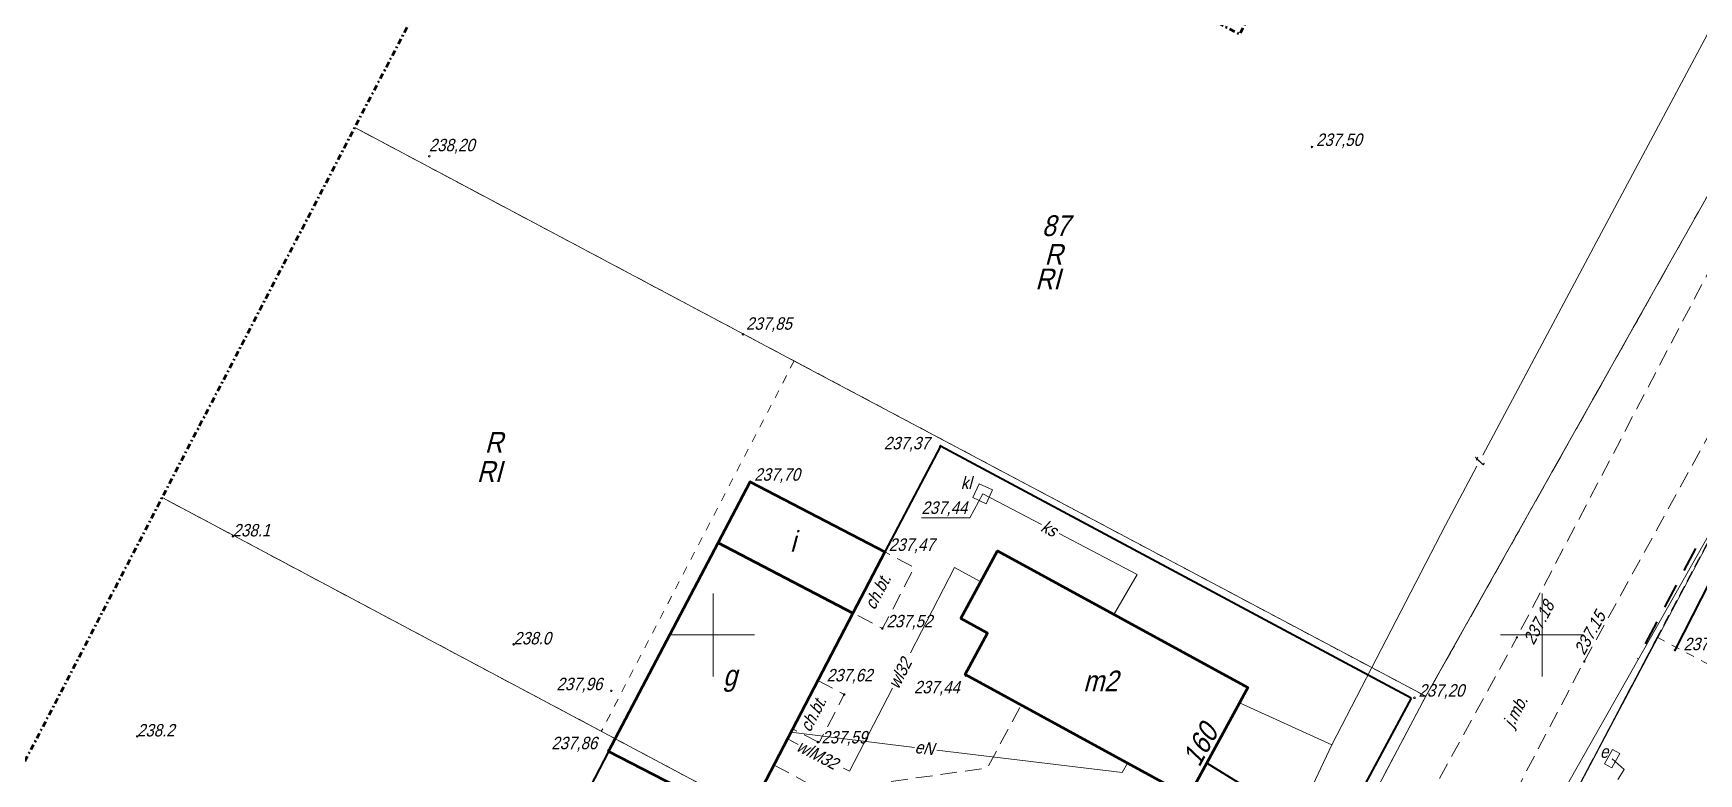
# Model space of a CAD drawing. Extents: x 7449598 to 7450455, y 5563374 to 5564952.
# Drawn here: x 7450209 to 7450309.4, y 5564691.6 to 5564736.3 of the extents above; entities that cross this region are included whole.
import ezdxf
from ezdxf.enums import TextEntityAlignment as Align

# ---------------------------------------------------------------- set-up
doc = ezdxf.new("R2010")
doc.units = 0
doc.header["$MEASUREMENT"] = 0
for name, pattern in [('216-500', [2.5, 1.5, -1]), ('218-500', [1, 0.5, -0.5]), ('420-500', [1.5, 1, -0.5]), ('DGN Style 4', [0.686427, 0.343214, -0.171607, 0, -0.171607])]:
    doc.linetypes.add(name, pattern=pattern)
for name, color, linetype, lineweight in [('EDZPD_219', 7, 'Continuous', 0), ('EPGPO_216', 7, 'Continuous', 0), ('SDRPK_420', 7, 'Continuous', 0), ('SZOPO_902', 7, 'Continuous', 0), ('UEEPO_585', 7, 'Continuous', 0), ('UKKPO_582', 7, 'Continuous', 0), ('UTTPO_586', 7, 'Continuous', 0), ('UWWPO_581', 7, 'Continuous', 0), ('Warstwa 1', 7, 'Continuous', 0), ('Warstwa 24', 7, 'Continuous', 0), ('Warstwa 26', 7, 'Continuous', 0), ('Warstwa 28', 7, 'Continuous', 0), ('Warstwa 29', 7, 'Continuous', 0), ('Warstwa 3', 7, 'Continuous', 0), ('Warstwa 4', 7, 'Continuous', 0), ('Warstwa 60', 7, 'Continuous', 0), ('Warstwa 8', 7, 'Continuous', 0), ('WUKPS_403', 7, 'Continuous', 0), ('wysokosci', 7, 'Continuous', 0)]:
    doc.layers.add(name, color=color, linetype=linetype, lineweight=lineweight)
doc.styles.add('Style-WORKING_1250 I 0.26180', font='WORKING_1250.shx', dxfattribs={"oblique": 14.999978})

# ---------------------------------------------------------------- blocks, each defined once
blk = doc.blocks.new('US17')
at = {"layer": 'Warstwa 1', "color": 7, "linetype": 'Continuous', "lineweight": 13}
for p, q in [((-0.5, -0.25), (-0.5, 0.25)), ((-0.5, 0.25), (0.5, 0.25)), ((0.5, -0.25), (0.5, 0.25)), ((-0.5, -0.25), (0.5, -0.25))]:
    blk.add_line(p, q, dxfattribs=at)
blk = doc.blocks.new('PW01')
at = {"layer": 'Warstwa 1', "color": 7, "linetype": 'Continuous', "lineweight": 13}
blk.add_circle((0, 0), 0.045, dxfattribs=at)
blk = doc.blocks.new('801_12')
at = {"color": 0, "lineweight": -2}
blk.add_circle((0, 0), 50, dxfattribs=at)
blk = doc.blocks.new('140_1')
at = {"layer": 'WUKPS_403', "linetype": 'Continuous', "lineweight": 13}
h = blk.add_hatch(color=256, dxfattribs=at)
edge = h.paths.add_edge_path()
edge.add_arc((0, 0), 0.045, 0, 360)
at = {"layer": 'WUKPS_403', "color": 7, "linetype": 'Continuous', "lineweight": 13}
blk.add_circle((0, 0), 0.045, dxfattribs=at)

msp = doc.modelspace()

# ---------------------------------------------------------------- linework, layer by layer
at = {"layer": 'EDZPD_219', "color": 96, "linetype": 'Continuous', "lineweight": 13}
for p, q in [((7450318.48, 5564741.58), (7450307.71, 5564722.45)), ((7450228.39, 5564730.59), (7450255.44, 5564716.23)), ((7450307.71, 5564722.45), (7450292.99, 5564696.3)), ((7450296.32, 5564679.72), (7450316.48, 5564717.8)), ((7450255.44, 5564716.23), (7450292.99, 5564696.3)), ((7450216.78, 5564708.29), (7450281.17, 5564674.02)), ((7450281.17, 5564674.02), (7450292.99, 5564696.3))]:
    msp.add_line(p, q, dxfattribs=at)
at = {"layer": 'EPGPO_216', "color": 96, "linetype": '216-500', "lineweight": 40, "flags": 128}
msp.add_lwpolyline([(7450309.25, 5564705.22), (7450305.73, 5564698.56)], dxfattribs=at)
at = {"layer": 'SDRPK_420', "color": 7, "linetype": '420-500', "lineweight": 13}
for p, q in [((7450290.93, 5564686.09), (7450298.48, 5564699.85)), ((7450289.99, 5564674.54), (7450302.54, 5564698.4)), ((7450287.44, 5564687.54), (7450279.77, 5564692.28))]:
    msp.add_line(p, q, dxfattribs=at)
at = {"layer": 'SDRPK_420', "color": 7, "linetype": '420-500', "lineweight": 13, "flags": 128}
for points in [[(7450394.34, 5564881.65), (7450382.09, 5564859.07), (7450369.67, 5564835.53), (7450365.25, 5564827.13), (7450353.89, 5564805.91), (7450334.1, 5564768.18), (7450331.39, 5564762.65), (7450311.84, 5564725.33), (7450298.48, 5564699.85)], [(7450302.54, 5564698.4), (7450311.84, 5564715.28), (7450316.06, 5564723.23), (7450338.75, 5564767.15), (7450357.78, 5564803.7), (7450365.47, 5564816.94), (7450366.06, 5564818.06), (7450367.21, 5564820.17), (7450369.76, 5564825.03), (7450378.79, 5564842.02), (7450381.08, 5564846.38), (7450385.44, 5564854.41), (7450387.36, 5564858.01), (7450396.49, 5564875.14), (7450400.07, 5564881.37)], [(7450260.35, 5564705.01), (7450258.43, 5564701.32), (7450260.22, 5564700.39), (7450262.14, 5564704.07), (7450260.35, 5564705.01)], [(7450256.31, 5564697.25), (7450257.91, 5564696.41), (7450256.39, 5564693.51)], [(7450253.68, 5564692.15), (7450256.6, 5564690.59), (7450266.55, 5564691.98), (7450268.6, 5564695.82)], [(7450256.39, 5564693.51), (7450254.8, 5564694.34)]]:
    msp.add_lwpolyline(points, dxfattribs=at)
at = {"layer": 'SZOPO_902', "color": 7, "linetype": 'Continuous', "lineweight": 40}
for p, q in [((7450314.72, 5564712.3), (7450308.01, 5564699.08)), ((7450292.11, 5564696.18), (7450287.44, 5564687.54))]:
    msp.add_line(p, q, dxfattribs=at)
at = {"layer": 'SZOPO_902', "color": 7, "linetype": 'Continuous', "lineweight": 40, "flags": 128}
for points in [[(7450292.11, 5564696.18), (7450263.71, 5564711.39), (7450260.35, 5564705.01)], [(7450287.44, 5564687.54), (7450279.77, 5564692.28)]]:
    msp.add_lwpolyline(points, dxfattribs=at)
at = {"layer": 'UEEPO_585', "color": 1, "linetype": 'Continuous', "lineweight": 13, "flags": 128}
for points in [[(7450262.14, 5564693.22), (7450254.68, 5564694.13)], [(7450274.68, 5564691.7), (7450263.49, 5564693.06)], [(7450274.99, 5564692.28), (7450274.68, 5564691.7)]]:
    msp.add_lwpolyline(points, dxfattribs=at)
at = {"layer": 'UKKPO_582', "color": 36, "linetype": 'Continuous', "lineweight": 13, "flags": 128}
for points in [[(7450266.86, 5564708.74), (7450266.48, 5564707.91), (7450265.67, 5564708.29), (7450266.05, 5564709.11), (7450266.86, 5564708.74)], [(7450269.81, 5564706.66), (7450266.27, 5564708.51)], [(7450274.15, 5564701.2), (7450275.58, 5564703.64), (7450270.87, 5564706.11)]]:
    msp.add_lwpolyline(points, dxfattribs=at)
at = {"layer": 'UKKPO_582', "color": 7, "linetype": 'Continuous', "lineweight": 13, "flags": 128}
msp.add_lwpolyline([(7450266.27, 5564708.51), (7450265.48, 5564707.07), (7450262.57, 5564707.07)], dxfattribs=at)
at = {"layer": 'UTTPO_586', "color": 30, "linetype": 'Continuous', "lineweight": 13, "flags": 128}
for points in [[(7450321.01, 5564747.77), (7450317.56, 5564741.12), (7450313.55, 5564742.93), (7450303.74, 5564724.56)], [(7450303.74, 5564724.56), (7450296.42, 5564710.83)], [(7450296.07, 5564710.17), (7450294.17, 5564706.61), (7450287.32, 5564693.38), (7450281.75, 5564695.91)], [(7450287.32, 5564693.38), (7450277.62, 5564672.81), (7450272.43, 5564663.5), (7450261.52, 5564642.93), (7450259.3, 5564638.21), (7450251.8, 5564624.75), (7450245.92, 5564612.89), (7450236.83, 5564593.57)]]:
    msp.add_lwpolyline(points, dxfattribs=at)
at = {"layer": 'UWWPO_581', "color": 5, "linetype": 'Continuous', "lineweight": 13, "flags": 128}
msp.add_lwpolyline([(7450316.68, 5564717.69), (7450295.57, 5564680.47), (7450293.62, 5564676.76)], dxfattribs=at)
at = {"layer": 'Warstwa 1', "color": 5, "linetype": 'Continuous', "lineweight": 13}
for p, q in [((7450254.48, 5564693.73), (7450255.14, 5564693.39)), ((7450257.86, 5564691.97), (7450258.23, 5564691.78))]:
    msp.add_line(p, q, dxfattribs=at)
at = {"layer": 'Warstwa 1', "color": 5, "linetype": 'Continuous', "lineweight": 13, "flags": 128}
for points in [[(7450261.91, 5564698.92), (7450264.56, 5564704.07), (7450266.15, 5564703.21)], [(7450258.23, 5564691.78), (7450260.82, 5564696.8)]]:
    msp.add_lwpolyline(points, dxfattribs=at)
at = {"layer": 'Warstwa 1', "color": 7, "linetype": 'Continuous', "lineweight": 40, "flags": 128}
msp.add_lwpolyline([(7450243.7, 5564692.97), (7450232.68, 5564671.75), (7450241.67, 5564666.89), (7450252.92, 5564661.01), (7450263.01, 5564655.72), (7450268.73, 5564652.92)], dxfattribs=at)
at = {"layer": 'Warstwa 1', "color": 1, "linetype": 'Continuous', "lineweight": 13, "flags": 128}
msp.add_lwpolyline([(7450304.57, 5564691.28), (7450304.95, 5564691.89), (7450304.23, 5564692.54)], dxfattribs=at)
at = {"layer": 'Warstwa 29', "color": 96, "linetype": '218-500', "lineweight": 13}
for p, q in [((7450307.71, 5564722.45), (7450318.48, 5564741.58)), ((7450254.89, 5564716.52), (7450228.39, 5564730.59)), ((7450228.39, 5564730.59), (7450254.89, 5564716.52)), ((7450292.99, 5564696.3), (7450307.71, 5564722.45)), ((7450307.71, 5564722.45), (7450292.99, 5564696.3)), ((7450316.47, 5564717.8), (7450306.94, 5564699.86)), ((7450306.94, 5564699.86), (7450316.47, 5564717.8)), ((7450254.89, 5564716.52), (7450243.26, 5564694.19)), ((7450254.89, 5564716.52), (7450255.44, 5564716.23)), ((7450255.44, 5564716.23), (7450254.89, 5564716.52)), ((7450255.44, 5564716.23), (7450292.99, 5564696.3)), ((7450292.99, 5564696.3), (7450255.44, 5564716.23)), ((7450243.26, 5564694.19), (7450216.78, 5564708.28)), ((7450216.78, 5564708.28), (7450243.26, 5564694.19)), ((7450306.94, 5564699.86), (7450306.57, 5564699.17)), ((7450306.57, 5564699.17), (7450306.94, 5564699.86)), ((7450306.94, 5564699.86), (7450317.95, 5564694.06)), ((7450306.57, 5564699.17), (7450296.32, 5564679.72)), ((7450296.32, 5564679.72), (7450306.57, 5564699.17)), ((7450281.17, 5564674.02), (7450292.99, 5564696.3)), ((7450292.99, 5564696.3), (7450281.17, 5564674.02)), ((7450281.17, 5564674.02), (7450243.26, 5564694.19)), ((7450243.26, 5564694.19), (7450281.17, 5564674.02))]:
    msp.add_line(p, q, dxfattribs=at)
at = {"layer": 'Warstwa 3', "color": 7, "linetype": 'Continuous', "lineweight": 53, "flags": 128}
for points in [[(7450250.31, 5564705.55), (7450252.23, 5564709.24), (7450260.35, 5564705.01), (7450258.43, 5564701.32)], [(7450243.7, 5564692.97), (7450250.31, 5564705.55), (7450258.43, 5564701.32), (7450251.89, 5564688.76)], [(7450264.94, 5564701), (7450267.16, 5564705.07), (7450282.26, 5564696.84), (7450278.68, 5564690.27), (7450265.2, 5564697.61), (7450266.56, 5564700.11)]]:
    msp.add_lwpolyline(points, close=True, dxfattribs=at)
at = {"layer": 'Warstwa 60', "color": 7, "linetype": 'Continuous', "lineweight": 13}
for p, q in [((7450250, 5564697.5), (7450250, 5564702.5)), ((7450300, 5564697.5), (7450300, 5564702.5)), ((7450247.5, 5564700), (7450252.5, 5564700)), ((7450297.5, 5564700), (7450302.5, 5564700))]:
    msp.add_line(p, q, dxfattribs=at)
at = {"layer": 'Warstwa 8', "color": 7, "linetype": 'DGN Style 4', "lineweight": 53, "flags": 128}
msp.add_lwpolyline([(7450242.25, 5564757.19), (7450281.76, 5564736.22), (7450381.95, 5564923.76), (7450454.95, 5564884.92), (7450405.4, 5564791.85), (7450392.83, 5564798.55), (7450342.94, 5564703.75), (7450227.05, 5564484.37), (7450154.83, 5564348.79), (7449690.29, 5563497.19), (7449618.91, 5563522.75), (7449629.01, 5563547.14), (7449943.26, 5564118.2), (7449916.28, 5564132.94), (7449953.15, 5564197.69), (7449979.3, 5564183.67), (7450084.83, 5564375.48), (7450052.49, 5564392.85)], close=True, dxfattribs=at)

# ---------------------------------------------------------------- block references
at = {"layer": 'Warstwa 1', "color": 7, "linetype": 'Continuous', "lineweight": 13}
for p in [(7450221.03, 5564705.94), (7450237.97, 5564699.43), (7450243.86, 5564696.63), (7450215.26, 5564693.88)]:
    msp.add_blockref('PW01', p, dxfattribs=at)
at = {"layer": 'Warstwa 1', "color": 7, "linetype": 'Continuous', "lineweight": 13, "xscale": 0.999996179988527, "yscale": 0.999996179988527, "zscale": 0.999996179988527, "rotation": 60.84293005555663}
msp.add_blockref('US17', (7450304.23, 5564692.54), dxfattribs=at)
at = {"layer": 'WUKPS_403', "color": 7, "linetype": 'Continuous', "lineweight": 13}
msp.add_blockref('140_1', (7450298.48, 5564699.85), dxfattribs=at)
for p, rotation in [((7450308.01, 5564699.08), 61.1475271353895), ((7450302.54, 5564698.4), 62.33050282234438)]:
    msp.add_blockref('140_1', p, dxfattribs=dict(at, rotation=rotation))
at = {"layer": 'wysokosci', "color": 7, "lineweight": 13, "ltscale": 0.001, "xscale": 0.001, "yscale": 0.001, "zscale": 0.001}
for p in [(7450232.88, 5564728.86), (7450286.12, 5564729.42), (7450251.81, 5564718.12), (7450263.71, 5564711.39), (7450252.23, 5564709.24), (7450260.35, 5564705.01), (7450260.21, 5564700.39), (7450265.24, 5564697.55), (7450257.91, 5564696.41), (7450292.3, 5564696.21), (7450243.68, 5564693.02), (7450256.32, 5564693.54)]:
    msp.add_blockref('801_12', p, dxfattribs=at)

# ---------------------------------------------------------------- texts
at = {"layer": 'UEEPO_585', "color": 1, "lineweight": 13, "style": 'Style-WORKING_1250 I 0.26180', "oblique": 15, "width": 0.900007}
msp.add_text('eN', height=0.75, rotation=353.0793, dxfattribs=at).set_placement((7450262.18, 5564693.26), align=Align.MIDDLE_LEFT)
at = {"layer": 'UKKPO_582', "color": 36, "lineweight": 13, "style": 'Style-WORKING_1250 I 0.26180', "oblique": 15, "width": 0.900007}
msp.add_text('kl', height=0.75, dxfattribs=at).set_placement((7450264.94, 5564708.57), align=Align.BOTTOM_LEFT)
msp.add_text('237,44', height=0.75, dxfattribs=at).set_placement((7450262.57, 5564707.3))
msp.add_text('ks', height=0.75, rotation=332.4039, dxfattribs=at).set_placement((7450269.6, 5564706.1), align=Align.BOTTOM_LEFT)
at = {"layer": 'UTTPO_586', "color": 30, "lineweight": 13, "style": 'Style-WORKING_1250 I 0.26180', "oblique": 15, "width": 0.900007}
msp.add_text('t', height=0.75, rotation=61.9235, dxfattribs=at).set_placement((7450296.1, 5564710.31), align=Align.MIDDLE_LEFT)
at = {"layer": 'Warstwa 1', "color": 7, "linetype": 'Continuous', "lineweight": 0, "style": 'Style-WORKING_1250 I 0.26180', "oblique": 15, "width": 0.900007}
for s, p in [('238.1', (7450221.03, 5564705.94)), ('238.0', (7450237.97, 5564699.43)), ('238.2', (7450215.26, 5564693.88)), ('e', (7450303.49, 5564692.59))]:
    msp.add_text(s, height=0.75, dxfattribs=at).set_placement(p)
for s, p in [('ch.bt.', (7450259.74, 5564701.46)), ('ch.bt.', (7450255.85, 5564694.09)), ('j.mb.', (7450298.26, 5564694.35))]:
    msp.add_text(s, height=0.75, rotation=62.2832, dxfattribs=at).set_placement(p)
at = {"layer": 'Warstwa 1', "color": 5, "linetype": 'Continuous', "lineweight": 0, "style": 'Style-WORKING_1250 I 0.26180', "oblique": 15, "width": 0.900007}
for s, rotation, p in [('wl32', 62.7486, (7450260.84, 5564696.85)), ('wlM32', 332.5252, (7450255.14, 5564693.39))]:
    msp.add_text(s, height=0.75, rotation=rotation, dxfattribs=at).set_placement(p, align=Align.MIDDLE_LEFT)
at = {"layer": 'Warstwa 1', "color": 7, "linetype": 'Continuous', "lineweight": 30, "style": 'Style-WORKING_1250 I 0.26180', "oblique": 15, "width": 0.895998}
msp.add_text('160', height=1.25, rotation=61.4153, dxfattribs=at).set_placement((7450279.92, 5564693.07), align=Align.CENTER)
at = {"layer": 'Warstwa 24', "color": 96, "linetype": 'Continuous', "lineweight": 30, "style": 'Style-WORKING_1250 I 0.26180', "oblique": 15, "width": 0.899997}
msp.add_text('87', height=1.25, dxfattribs=at).set_placement((7450269.83, 5564724.05))
at = {"layer": 'Warstwa 26', "color": 96, "linetype": 'Continuous', "lineweight": 30, "style": 'Style-WORKING_1250 I 0.26180', "oblique": 15, "width": 0.899997}
for p in [(7450269.43, 5564720.84), (7450235.75, 5564709.23)]:
    msp.add_text('RI', height=1.25, dxfattribs=at).set_placement(p)
at = {"layer": 'Warstwa 28', "color": 96, "linetype": 'Continuous', "lineweight": 30, "style": 'Style-WORKING_1250 I 0.26180', "oblique": 15, "width": 0.899997}
for p in [(7450269.99, 5564722.32), (7450236.23, 5564710.99)]:
    msp.add_text('R', height=1.25, dxfattribs=at).set_placement(p)
at = {"layer": 'Warstwa 4', "color": 7, "linetype": 'Continuous', "lineweight": 30, "style": 'Style-WORKING_1250 I 0.26180', "oblique": 15, "width": 0.899997}
for s, p in [('i', (7450254.64, 5564705.02)), ('g', (7450250.6, 5564696.94)), ('m2', (7450272.32, 5564696.6))]:
    msp.add_text(s, height=1.25, dxfattribs=at).set_placement(p)
at = {"layer": 'WUKPS_403', "color": 7, "linetype": 'Continuous', "lineweight": 13, "style": 'Style-WORKING_1250 I 0.26180', "oblique": 15, "width": 0.900007}
for s, rotation, p in [('237.18', 62.3305, (7450299.49, 5564699.35)), ('237.15', 61.1475, (7450302.54, 5564698.73))]:
    msp.add_text(s, height=0.75, rotation=rotation, dxfattribs=at).set_placement(p)
msp.add_text('237.19', height=0.75, dxfattribs=at).set_placement((7450308.53, 5564699.08))
at = {"layer": 'wysokosci', "color": 7, "lineweight": 13, "style": 'Style-WORKING_1250 I 0.26180', "oblique": 15, "width": 0.900007}
for s, p in [('238,20', (7450232.86, 5564729.91)), ('237,50', (7450286.37, 5564730.23)), ('237,85', (7450251.99, 5564719.15)), ('237,37', (7450260.3, 5564711.94)), ('237,70', (7450252.48, 5564710.05)), ('237,47', (7450260.6, 5564705.82)), ('237,52', (7450260.46, 5564701.21)), ('237,62', (7450256.85, 5564697.95)), ('237,96', (7450240.56, 5564697.42)), ('237,44', (7450262.12, 5564697.23)), ('237,20', (7450292.55, 5564697.03)), ('237,86', (7450240.25, 5564693.86)), ('237,59', (7450256.54, 5564694.21))]:
    msp.add_text(s, height=0.75, dxfattribs=at).set_placement(p, align=Align.TOP_LEFT)

doc.saveas('drawing.dxf')
